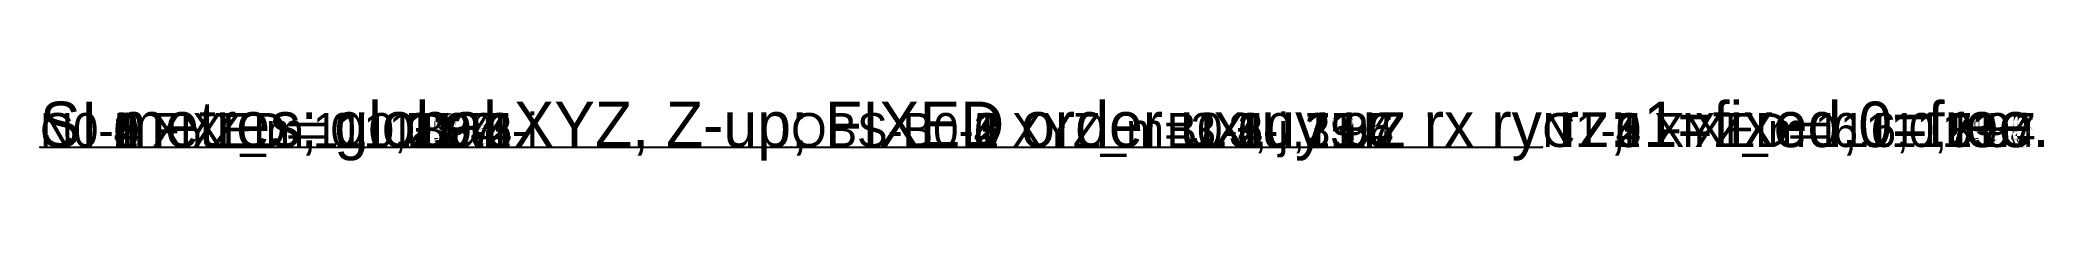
# Model space of a CAD drawing. Header units: metres. Extents: x 0 to 8.8, y -0.06 to 0.21.
import ezdxf

# ---------------------------------------------------------------- set-up
doc = ezdxf.new("R2010")
doc.units = ezdxf.units.M

msp = doc.modelspace()

# ---------------------------------------------------------------- linework, layer by layer
at = {"layer": 'NODE'}
for p in [(0, 0), (0, 0, 3.9), (0, 0, 7.8), (0, 0, 11.7), (0, 0, 15.6), (0, 0, 19.5), (0, 0, 23.4), (3.3, 0, 3.9), (3.3, 0, 7.8), (3.3, 0, 11.7), (3.3, 0, 15.6), (3.3, 0, 19.5), (3.3, 0, 23.4), (6.6, 0), (6.6, 0, 3.9), (6.6, 0, 7.8), (6.6, 0, 11.7), (6.6, 0, 15.6), (6.6, 0, 19.5), (6.6, 0, 23.4)]:
    msp.add_point(p, dxfattribs=at)
at = {"layer": 'STRUCT'}
for p, q in [((0, 0), (0, 0, 3.9)), ((0, 0, 3.9), (0, 0, 7.8)), ((0, 0, 7.8), (0, 0, 11.7)), ((0, 0, 11.7), (0, 0, 15.6)), ((0, 0, 15.6), (0, 0, 19.5)), ((0, 0, 19.5), (0, 0, 23.4)), ((0, 0, 3.9), (3.3, 0, 3.9)), ((0, 0, 7.8), (3.3, 0, 7.8)), ((0, 0, 11.7), (3.3, 0, 11.7)), ((0, 0, 15.6), (3.3, 0, 15.6)), ((0, 0, 19.5), (3.3, 0, 19.5)), ((0, 0, 23.4), (3.3, 0, 23.4)), ((3.3, 0, 3.9), (6.6, 0, 3.9)), ((3.3, 0, 7.8), (6.6, 0, 7.8)), ((3.3, 0, 11.7), (6.6, 0, 11.7)), ((3.3, 0, 15.6), (6.6, 0, 15.6)), ((3.3, 0, 19.5), (6.6, 0, 19.5)), ((3.3, 0, 23.4), (6.6, 0, 23.4)), ((6.6, 0), (6.6, 0, 3.9)), ((6.6, 0, 3.9), (6.6, 0, 7.8)), ((6.6, 0, 7.8), (6.6, 0, 11.7)), ((6.6, 0, 11.7), (6.6, 0, 15.6)), ((6.6, 0, 15.6), (6.6, 0, 19.5)), ((6.6, 0, 19.5), (6.6, 0, 23.4))]:
    msp.add_line(p, q, dxfattribs=at)

# ---------------------------------------------------------------- texts
at = {"layer": 'DRAWING_NOTE'}
msp.add_text('SI metres; global XYZ, Z-up; FIXED order ux uy uz rx ry rz; 1=fixed,0=free.', height=0.2, dxfattribs=at).set_placement((0, 0, 26.4))
at = {"layer": 'MEMBER_ID'}
for s, p in [('C0-1', (0, 0, 1.95)), ('C0-2', (0, 0, 5.85)), ('C0-3', (0, 0, 9.75)), ('C0-4', (0, 0, 13.65)), ('C0-5', (0, 0, 17.55)), ('C0-6', (0, 0, 21.45)), ('B0-1-i', (1.65, 0, 3.9)), ('B0-2-i', (1.65, 0, 7.8)), ('B0-3-i', (1.65, 0, 11.7)), ('B0-4-i', (1.65, 0, 15.6)), ('B0-5-i', (1.65, 0, 19.5)), ('B0-6-i', (1.65, 0, 23.4)), ('B0-1-j', (4.95, 0, 3.9)), ('B0-2-j', (4.95, 0, 7.8)), ('B0-3-j', (4.95, 0, 11.7)), ('B0-4-j', (4.95, 0, 15.6)), ('B0-5-j', (4.95, 0, 19.5)), ('B0-6-j', (4.95, 0, 23.4)), ('C1-1', (6.6, 0, 1.95)), ('C1-2', (6.6, 0, 5.85)), ('C1-3', (6.6, 0, 9.75)), ('C1-4', (6.6, 0, 13.65)), ('C1-5', (6.6, 0, 17.55)), ('C1-6', (6.6, 0, 21.45))]:
    msp.add_text(s, height=0.15, dxfattribs=at).set_placement(p)
at = {"layer": 'NODE_COORD'}
for s, p in [('N0-0 XYZ_m=0,0,0', (0, 0)), ('N0-1 XYZ_m=0,0,3.9', (0, 0, 3.9)), ('N0-2 XYZ_m=0,0,7.8', (0, 0, 7.8)), ('N0-3 XYZ_m=0,0,11.7', (0, 0, 11.7)), ('N0-4 XYZ_m=0,0,15.6', (0, 0, 15.6)), ('N0-5 XYZ_m=0,0,19.5', (0, 0, 19.5)), ('N0-6 XYZ_m=0,0,23.4', (0, 0, 23.4)), ('OBS-B0-1 XYZ_m=3.3,0,3.9', (3.3, 0, 3.9)), ('OBS-B0-2 XYZ_m=3.3,0,7.8', (3.3, 0, 7.8)), ('OBS-B0-3 XYZ_m=3.3,0,11.7', (3.3, 0, 11.7)), ('OBS-B0-4 XYZ_m=3.3,0,15.6', (3.3, 0, 15.6)), ('OBS-B0-5 XYZ_m=3.3,0,19.5', (3.3, 0, 19.5)), ('OBS-B0-6 XYZ_m=3.3,0,23.4', (3.3, 0, 23.4)), ('N1-0 XYZ_m=6.6,0,0', (6.6, 0)), ('N1-1 XYZ_m=6.6,0,3.9', (6.6, 0, 3.9)), ('N1-2 XYZ_m=6.6,0,7.8', (6.6, 0, 7.8)), ('N1-3 XYZ_m=6.6,0,11.7', (6.6, 0, 11.7)), ('N1-4 XYZ_m=6.6,0,15.6', (6.6, 0, 15.6)), ('N1-5 XYZ_m=6.6,0,19.5', (6.6, 0, 19.5)), ('N1-6 XYZ_m=6.6,0,23.4', (6.6, 0, 23.4))]:
    msp.add_text(s, height=0.15, dxfattribs=at).set_placement(p)
at = {"layer": 'NODE_ID'}
for s, p in [('N0-0', (0, 0)), ('N0-1', (0, 0, 3.9)), ('N0-2', (0, 0, 7.8)), ('N0-3', (0, 0, 11.7)), ('N0-4', (0, 0, 15.6)), ('N0-5', (0, 0, 19.5)), ('N0-6', (0, 0, 23.4)), ('OBS-B0-1', (3.3, 0, 3.9)), ('OBS-B0-2', (3.3, 0, 7.8)), ('OBS-B0-3', (3.3, 0, 11.7)), ('OBS-B0-4', (3.3, 0, 15.6)), ('OBS-B0-5', (3.3, 0, 19.5)), ('OBS-B0-6', (3.3, 0, 23.4)), ('N1-0', (6.6, 0)), ('N1-2', (6.6, 0, 7.8)), ('N1-3', (6.6, 0, 11.7)), ('N1-6', (6.6, 0, 23.4)), ('N1-1', (6.6, 0, 3.9)), ('N1-4', (6.6, 0, 15.6)), ('N1-5', (6.6, 0, 19.5))]:
    msp.add_text(s, height=0.15, dxfattribs=at).set_placement(p)
at = {"layer": 'RESTRAINT'}
for s, p in [('N0-0 FIXED=111111', (0, 0)), ('N0-1 FIXED=010101', (0, 0, 3.9)), ('N0-2 FIXED=010101', (0, 0, 7.8)), ('N0-3 FIXED=010101', (0, 0, 11.7)), ('N0-4 FIXED=010101', (0, 0, 15.6)), ('N0-5 FIXED=010101', (0, 0, 19.5)), ('N0-6 FIXED=010101', (0, 0, 23.4)), ('OBS-B0-1 FIXED=010101', (3.3, 0, 3.9)), ('OBS-B0-2 FIXED=010101', (3.3, 0, 7.8)), ('OBS-B0-3 FIXED=010101', (3.3, 0, 11.7)), ('OBS-B0-4 FIXED=010101', (3.3, 0, 15.6)), ('OBS-B0-5 FIXED=010101', (3.3, 0, 19.5)), ('OBS-B0-6 FIXED=010101', (3.3, 0, 23.4)), ('N1-0 FIXED=111111', (6.6, 0)), ('N1-1 FIXED=010101', (6.6, 0, 3.9)), ('N1-2 FIXED=010101', (6.6, 0, 7.8)), ('N1-3 FIXED=010101', (6.6, 0, 11.7)), ('N1-4 FIXED=010101', (6.6, 0, 15.6)), ('N1-5 FIXED=010101', (6.6, 0, 19.5)), ('N1-6 FIXED=010101', (6.6, 0, 23.4))]:
    msp.add_text(s, height=0.15, dxfattribs=at).set_placement(p)

doc.saveas('drawing.dxf')
